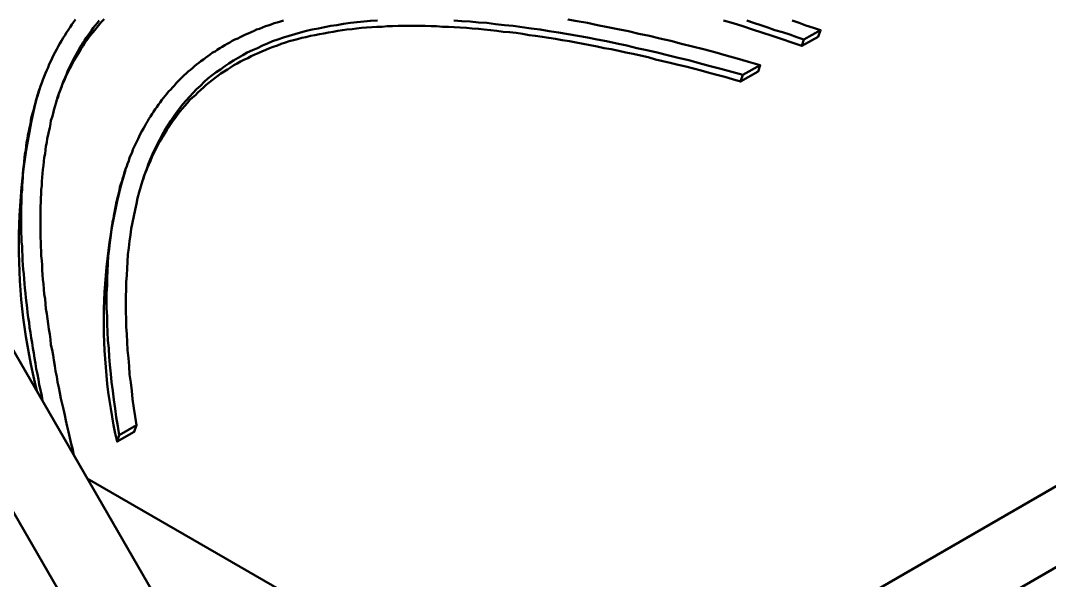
# Model space of a CAD drawing. Header units: inches. Extents: x 10737 to 13492, y 903 to 4091.
# Drawn here: x 13167.4 to 13314.5, y 3787 to 3866.9 of the extents above; entities that cross this region are included whole.
import ezdxf

# ---------------------------------------------------------------- set-up
doc = ezdxf.new("R2010")
doc.units = ezdxf.units.IN
doc.header["$MEASUREMENT"] = 0
doc.layers.add('PDF5_Geometry', color=7, linetype='Continuous')

# ---------------------------------------------------------------- blocks, each defined once
blk = doc.blocks.new('Base Mobio')
at = {"layer": 'PDF5_Geometry', "lineweight": 50}
for points in [[(13255.13, 3733.88), (13257.16, 3732.75), (13247.16, 3726.94), (13247.16, 3749.45), (13237.17, 3755.25), (13471.53, 3890.55), (13481.53, 3884.8), (13247.16, 3749.45), (13186.94, 3784.23), (13176.94, 3778.48), (13141.92, 3839.06)], [(13176.94, 3801.53), (13247.16, 3761), (13237.17, 3755.25), (13186.94, 3784.23), (13151.92, 3844.81), (13141.92, 3839.06), (13057.94, 3887.55)], [(13279.07, 3863.31), (13281.41, 3864.62), (13281.76, 3865.58), (13280.75, 3865.88), (13279.67, 3866.24), (13278.71, 3866.6), (13277.69, 3866.96)], [(13175.27, 3867.08), (13174.97, 3866.72), (13174.73, 3866.36), (13174.49, 3866), (13174.19, 3865.58), (13173.95, 3865.22), (13173.71, 3864.8), (13173.47, 3864.45), (13173.23, 3864.03), (13172.99, 3863.67), (13172.75, 3863.25), (13172.57, 3862.83), (13172.34, 3862.41), (13172.1, 3861.99), (13171.92, 3861.57), (13171.74, 3861.15), (13171.5, 3860.73), (13171.32, 3860.25), (13171.14, 3859.84), (13170.96, 3859.42), (13170.78, 3858.94), (13170.6, 3858.46), (13170.42, 3858.04), (13170.24, 3857.56), (13170.12, 3857.08), (13169.94, 3856.6), (13169.82, 3856.12), (13169.64, 3855.65), (13169.52, 3855.17), (13169.4, 3854.69), (13169.28, 3854.21), (13169.1, 3853.67), (13168.98, 3853.19), (13168.86, 3852.65), (13168.8, 3852.17), (13168.68, 3851.63), (13168.56, 3851.1), (13168.44, 3850.56), (13168.38, 3850.08), (13168.26, 3849.54), (13168.2, 3849), (13168.14, 3848.4), (13168.02, 3847.86), (13167.97, 3847.32), (13167.91, 3846.79), (13167.85, 3846.19), (13167.79, 3845.65), (13167.73, 3845.05), (13167.73, 3844.51), (13167.67, 3843.91), (13167.61, 3843.31), (13167.61, 3842.71), (13167.55, 3842.12), (13167.55, 3841.52), (13167.55, 3840.92), (13167.49, 3840.32), (13167.49, 3839.72), (13167.49, 3839.12), (13167.49, 3838.46), (13167.49, 3837.87), (13167.49, 3837.27), (13167.49, 3836.61), (13167.55, 3835.95), (13167.55, 3835.35), (13167.61, 3834.69), (13167.61, 3834.03), (13167.67, 3833.38), (13167.67, 3832.72), (13167.73, 3832.06), (13167.79, 3831.4), (13167.85, 3830.74), (13167.91, 3830.02), (13167.97, 3829.37), (13168.02, 3828.71), (13168.08, 3827.99), (13168.14, 3827.33), (13168.26, 3826.61), (13168.32, 3825.89), (13168.38, 3825.23), (13168.5, 3824.52), (13168.62, 3823.8), (13168.68, 3823.08), (13168.8, 3822.36), (13168.92, 3821.64), (13169.04, 3820.92), (13169.16, 3820.15), (13169.28, 3819.43), (13169.4, 3818.71), (13169.52, 3817.93), (13169.64, 3817.21), (13169.82, 3816.44), (13169.94, 3815.66), (13170.06, 3814.94), (13170.24, 3814.16), (13170.42, 3813.38), (13170.54, 3812.6)], [(13175.03, 3804.82), (13174.85, 3805.66), (13174.61, 3806.5), (13174.43, 3807.34), (13174.25, 3808.17), (13174.07, 3808.95), (13173.89, 3809.79), (13173.71, 3810.57), (13173.53, 3811.41), (13173.35, 3812.18), (13173.17, 3812.96), (13172.99, 3813.74), (13172.87, 3814.52), (13172.69, 3815.3), (13172.57, 3816.08), (13172.39, 3816.85), (13172.28, 3817.63), (13172.16, 3818.41), (13172.04, 3819.13), (13171.92, 3819.91), (13171.74, 3820.63), (13171.68, 3821.4), (13171.56, 3822.12), (13171.44, 3822.84), (13171.32, 3823.62), (13171.26, 3824.34), (13171.14, 3825.06), (13171.02, 3825.77), (13170.96, 3826.49), (13170.9, 3827.21), (13170.78, 3827.87), (13170.72, 3828.59), (13170.66, 3829.31), (13170.6, 3829.96), (13170.54, 3830.62), (13170.48, 3831.34), (13170.48, 3832), (13170.42, 3832.66), (13170.36, 3833.32), (13170.36, 3834.03), (13170.3, 3834.63), (13170.3, 3835.29), (13170.24, 3835.95), (13170.24, 3836.61), (13170.24, 3837.27), (13170.24, 3837.87), (13170.24, 3838.52), (13170.24, 3839.12), (13170.24, 3839.72), (13170.24, 3840.38), (13170.3, 3840.98), (13170.3, 3841.58), (13170.36, 3842.18), (13170.36, 3842.77), (13170.42, 3843.37), (13170.42, 3843.97), (13170.48, 3844.51), (13170.54, 3845.11), (13170.6, 3845.65), (13170.66, 3846.25), (13170.72, 3846.79), (13170.78, 3847.38), (13170.9, 3847.92), (13170.96, 3848.46), (13171.02, 3849), (13171.14, 3849.54), (13171.2, 3850.08), (13171.32, 3850.62), (13171.44, 3851.1), (13171.56, 3851.63), (13171.68, 3852.17), (13171.74, 3852.65), (13171.92, 3853.13), (13172.04, 3853.67), (13172.16, 3854.15), (13172.28, 3854.63), (13172.45, 3855.11), (13172.57, 3855.59), (13172.75, 3856.06), (13172.87, 3856.54), (13173.05, 3856.96), (13173.23, 3857.44), (13173.41, 3857.92), (13173.53, 3858.34), (13173.77, 3858.82), (13173.95, 3859.24), (13174.13, 3859.66), (13174.31, 3860.08), (13174.49, 3860.49), (13174.73, 3860.91), (13174.91, 3861.33), (13175.15, 3861.75), (13175.39, 3862.17), (13175.57, 3862.53), (13175.81, 3862.95), (13176.05, 3863.31), (13176.29, 3863.73), (13176.53, 3864.09), (13176.76, 3864.45), (13177, 3864.8), (13177.3, 3865.16), (13177.54, 3865.52), (13177.78, 3865.88), (13178.08, 3866.24), (13178.38, 3866.6), (13178.62, 3866.96)], [(13271.23, 3866.96), (13272.19, 3866.6), (13273.2, 3866.3), (13274.22, 3865.94), (13275.24, 3865.58), (13276.32, 3865.28), (13277.34, 3864.92), (13278.35, 3864.57), (13279.37, 3864.21)], [(13172.63, 3855.83), (13172.87, 3856.48), (13173.11, 3857.08), (13173.35, 3857.74), (13173.65, 3858.34), (13173.89, 3858.94), (13174.13, 3859.48), (13174.43, 3860.08), (13174.73, 3860.61), (13175.03, 3861.21), (13175.33, 3861.75), (13175.69, 3862.29), (13175.99, 3862.83), (13176.35, 3863.31), (13176.65, 3863.85), (13177, 3864.33), (13177.36, 3864.8), (13177.78, 3865.28), (13178.14, 3865.76), (13178.56, 3866.24), (13178.92, 3866.72), (13179.34, 3867.14)], [(13267.88, 3866.96), (13269.25, 3866.54), (13270.63, 3866.12), (13272.01, 3865.64), (13273.38, 3865.22), (13274.82, 3864.74), (13276.26, 3864.27), (13277.63, 3863.79), (13279.07, 3863.31), (13279.37, 3864.21), (13281.76, 3865.58)], [(13270.63, 3859.18), (13269.07, 3859.6), (13267.52, 3860.02), (13265.96, 3860.43), (13264.4, 3860.85), (13262.91, 3861.27), (13261.41, 3861.63), (13259.86, 3861.99), (13258.42, 3862.35), (13256.92, 3862.71), (13255.49, 3863.01), (13254.05, 3863.37), (13252.61, 3863.67), (13251.17, 3863.97), (13249.8, 3864.21), (13248.42, 3864.51), (13247.04, 3864.74), (13245.67, 3864.98), (13244.29, 3865.22), (13242.97, 3865.4), (13241.66, 3865.64), (13240.4, 3865.82), (13239.08, 3866), (13237.83, 3866.18), (13236.57, 3866.3), (13235.31, 3866.42), (13234.05, 3866.6), (13232.86, 3866.66), (13231.66, 3866.78), (13230.46, 3866.84), (13229.32, 3866.96)], [(13218.43, 3866.96), (13217.41, 3866.9), (13216.45, 3866.78), (13215.5, 3866.72), (13214.54, 3866.6), (13213.58, 3866.48), (13212.62, 3866.3), (13211.73, 3866.18), (13210.83, 3866), (13209.99, 3865.82), (13209.09, 3865.64), (13208.25, 3865.46), (13207.41, 3865.22), (13206.58, 3864.98), (13205.8, 3864.74), (13204.96, 3864.51), (13204.18, 3864.21), (13203.4, 3863.97), (13202.69, 3863.67), (13201.97, 3863.37), (13201.25, 3863.01), (13200.53, 3862.71), (13199.81, 3862.35), (13199.15, 3861.99), (13198.5, 3861.63), (13197.84, 3861.21), (13197.18, 3860.79), (13196.58, 3860.43), (13195.98, 3859.96), (13195.38, 3859.54), (13194.78, 3859.12), (13194.19, 3858.64), (13193.65, 3858.16), (13193.11, 3857.62), (13192.57, 3857.14), (13192.09, 3856.6), (13191.55, 3856.06), (13191.07, 3855.53), (13190.59, 3854.99), (13190.11, 3854.39), (13189.7, 3853.79), (13189.28, 3853.19), (13188.86, 3852.59), (13188.44, 3851.93), (13188.02, 3851.28), (13187.66, 3850.62), (13187.3, 3849.96), (13186.94, 3849.24), (13186.58, 3848.58), (13186.28, 3847.86), (13185.92, 3847.09), (13185.62, 3846.37), (13185.39, 3845.59), (13185.09, 3844.81), (13184.85, 3844.03), (13184.61, 3843.25), (13184.37, 3842.42), (13184.13, 3841.58), (13183.95, 3840.74), (13183.77, 3839.9), (13183.59, 3839), (13183.41, 3838.11), (13183.23, 3837.21), (13183.11, 3836.31), (13182.99, 3835.41), (13182.87, 3834.45), (13182.75, 3833.5), (13182.69, 3832.54), (13182.63, 3831.52), (13182.57, 3830.56), (13182.51, 3829.55), (13182.51, 3828.53), (13182.45, 3827.51), (13182.45, 3826.43), (13182.45, 3825.35), (13182.51, 3824.28), (13182.51, 3823.2), (13182.57, 3822.12), (13182.63, 3820.98), (13182.69, 3819.85), (13182.81, 3818.71), (13182.93, 3817.57), (13182.99, 3816.38), (13183.17, 3815.24), (13183.29, 3814.04), (13183.41, 3812.84), (13183.59, 3811.59), (13183.77, 3810.39), (13183.95, 3809.13), (13183.65, 3808.17), (13181.19, 3806.8), (13181.49, 3807.7), (13181.31, 3809.01), (13181.08, 3810.27), (13180.9, 3811.53), (13180.72, 3812.78), (13180.6, 3814.04), (13180.42, 3815.3), (13180.3, 3816.49), (13180.18, 3817.75), (13180.06, 3818.89), (13180, 3820.09), (13179.88, 3821.28), (13179.82, 3822.42), (13179.76, 3823.56), (13179.76, 3824.7), (13179.7, 3825.83), (13179.7, 3826.91), (13179.7, 3827.99), (13179.76, 3829.07), (13179.76, 3830.14), (13179.82, 3831.22), (13179.88, 3832.24), (13179.94, 3833.26), (13180.06, 3834.27), (13180.18, 3835.23), (13180.3, 3836.25), (13180.42, 3837.21), (13180.48, 3837.69), (13180.54, 3838.17), (13180.66, 3838.64), (13180.72, 3839.06), (13180.84, 3839.54), (13180.9, 3840.02), (13181.02, 3840.5), (13181.08, 3840.92), (13181.19, 3841.4), (13181.31, 3841.82), (13181.43, 3842.3), (13181.55, 3842.71), (13181.61, 3843.13), (13181.73, 3843.55), (13181.91, 3844.03), (13182.03, 3844.45), (13182.15, 3844.87), (13182.27, 3845.29), (13182.39, 3845.71), (13182.57, 3846.13), (13182.69, 3846.49), (13182.87, 3846.91), (13182.99, 3847.32), (13183.17, 3847.74), (13183.35, 3848.1), (13183.47, 3848.52), (13183.65, 3848.88), (13183.83, 3849.3), (13184.01, 3849.66), (13184.19, 3850.02), (13184.37, 3850.38), (13184.55, 3850.8), (13184.73, 3851.16), (13184.97, 3851.51), (13185.15, 3851.87), (13185.33, 3852.23), (13185.56, 3852.53), (13185.74, 3852.89), (13185.98, 3853.25), (13186.22, 3853.61), (13186.4, 3853.91), (13186.64, 3854.27), (13186.88, 3854.57), (13187.12, 3854.93), (13187.36, 3855.23), (13187.6, 3855.59), (13187.84, 3855.88), (13188.08, 3856.18), (13188.32, 3856.48), (13188.56, 3856.78), (13188.86, 3857.08), (13189.1, 3857.38), (13189.4, 3857.68), (13189.64, 3857.98), (13189.93, 3858.28), (13190.17, 3858.52), (13190.47, 3858.82), (13190.77, 3859.12), (13191.07, 3859.36), (13191.37, 3859.66), (13191.67, 3859.9), (13191.97, 3860.14), (13192.27, 3860.43), (13192.57, 3860.67), (13192.87, 3860.91), (13193.17, 3861.15), (13193.53, 3861.39), (13193.83, 3861.63), (13194.19, 3861.87), (13194.48, 3862.11), (13194.84, 3862.35), (13195.2, 3862.53), (13195.5, 3862.77), (13195.86, 3863.01), (13196.22, 3863.19), (13196.58, 3863.43), (13196.94, 3863.61), (13197.3, 3863.79), (13197.66, 3864.03), (13198.02, 3864.21), (13198.44, 3864.39), (13198.79, 3864.57), (13199.15, 3864.74), (13199.57, 3864.92), (13199.93, 3865.1), (13200.35, 3865.28), (13200.77, 3865.46), (13201.13, 3865.64), (13201.55, 3865.76), (13201.97, 3865.94), (13202.39, 3866.12), (13202.81, 3866.24), (13203.22, 3866.36), (13203.64, 3866.54), (13204.06, 3866.66), (13204.54, 3866.78), (13204.96, 3866.96)], [(13245.61, 3867.08), (13246.98, 3866.84), (13248.42, 3866.6), (13249.86, 3866.3), (13251.35, 3866), (13252.79, 3865.7), (13254.29, 3865.4), (13255.78, 3865.04), (13257.28, 3864.74), (13258.78, 3864.39), (13260.33, 3864.03), (13261.89, 3863.61), (13263.45, 3863.25), (13265, 3862.83), (13266.62, 3862.41), (13268.24, 3861.93), (13269.85, 3861.51), (13271.47, 3861.03), (13273.14, 3860.55), (13272.85, 3859.66), (13270.33, 3858.22)], [(13184.91, 3844.21), (13185.09, 3844.75), (13185.27, 3845.29), (13185.51, 3845.83), (13185.74, 3846.37), (13185.98, 3846.91), (13186.16, 3847.44), (13186.4, 3847.92), (13186.7, 3848.46), (13186.94, 3848.94), (13187.18, 3849.42), (13187.48, 3849.9), (13187.72, 3850.38), (13188.02, 3850.86), (13188.32, 3851.34), (13188.62, 3851.81), (13188.92, 3852.23), (13189.22, 3852.65), (13189.58, 3853.13), (13189.88, 3853.55), (13190.23, 3853.97), (13190.53, 3854.39), (13190.89, 3854.75), (13191.25, 3855.17), (13191.61, 3855.59), (13191.97, 3855.94), (13192.39, 3856.3), (13192.75, 3856.66), (13193.17, 3857.02), (13193.53, 3857.38), (13193.95, 3857.74), (13194.36, 3858.1), (13194.78, 3858.4), (13195.2, 3858.76), (13195.62, 3859.06), (13196.04, 3859.36), (13196.52, 3859.66), (13197, 3859.96), (13197.42, 3860.25), (13197.9, 3860.55), (13198.38, 3860.79), (13198.85, 3861.09), (13199.33, 3861.33), (13199.87, 3861.57), (13200.35, 3861.87), (13200.89, 3862.11), (13201.37, 3862.29), (13201.91, 3862.53), (13202.45, 3862.77), (13202.99, 3863.01), (13203.52, 3863.19), (13204.12, 3863.37), (13204.66, 3863.61), (13205.26, 3863.79), (13205.8, 3863.97), (13206.4, 3864.15), (13207, 3864.27), (13207.59, 3864.45), (13208.19, 3864.57), (13208.85, 3864.74), (13209.45, 3864.86), (13210.11, 3864.98), (13210.77, 3865.1), (13211.43, 3865.22), (13212.08, 3865.34), (13212.74, 3865.46), (13213.4, 3865.58), (13214.06, 3865.64), (13214.78, 3865.7), (13215.44, 3865.82), (13216.15, 3865.88), (13216.87, 3865.94), (13217.59, 3866), (13218.31, 3866.06), (13219.09, 3866.06), (13219.81, 3866.12), (13220.58, 3866.12), (13221.36, 3866.18), (13222.08, 3866.18), (13222.86, 3866.18), (13223.64, 3866.18), (13224.48, 3866.18), (13225.25, 3866.18), (13226.09, 3866.12), (13226.87, 3866.12), (13227.71, 3866.06), (13228.55, 3866.06), (13229.38, 3866), (13230.22, 3865.94), (13231.12, 3865.88), (13231.96, 3865.82), (13232.86, 3865.76), (13233.69, 3865.64), (13234.59, 3865.58), (13235.49, 3865.46), (13236.39, 3865.34), (13237.29, 3865.28), (13238.24, 3865.16), (13239.14, 3865.04), (13240.1, 3864.86), (13241, 3864.74), (13241.96, 3864.62), (13242.91, 3864.45), (13243.87, 3864.33), (13244.83, 3864.15), (13245.85, 3863.97), (13246.8, 3863.79), (13247.82, 3863.61), (13248.84, 3863.43), (13249.8, 3863.25), (13250.82, 3863.01), (13251.83, 3862.83), (13252.91, 3862.59), (13253.93, 3862.35), (13254.95, 3862.17), (13256.02, 3861.93), (13257.1, 3861.69), (13258.18, 3861.39), (13259.2, 3861.15), (13260.27, 3860.91), (13261.41, 3860.61), (13262.49, 3860.37), (13263.57, 3860.08), (13264.7, 3859.78), (13265.84, 3859.48), (13266.92, 3859.18), (13268.06, 3858.88), (13269.19, 3858.58), (13270.33, 3858.22), (13270.63, 3859.18), (13273.14, 3860.55)], [(13181.49, 3807.7), (13183.95, 3809.13)]]:
    blk.add_lwpolyline(points, dxfattribs=at)
for points in [[(13169.76, 3813.92, -0.124773), (13169.82, 3856.3), (13170.12, 3857.2)], [(13181.19, 3806.8, -0.122638), (13182.09, 3844.63), (13182.39, 3845.59)]]:
    blk.add_lwpolyline(points, format="xyb", dxfattribs=at)

msp = doc.modelspace()

# ---------------------------------------------------------------- block references
msp.add_blockref('Base Mobio', (0, 0))

doc.saveas('drawing.dxf')
